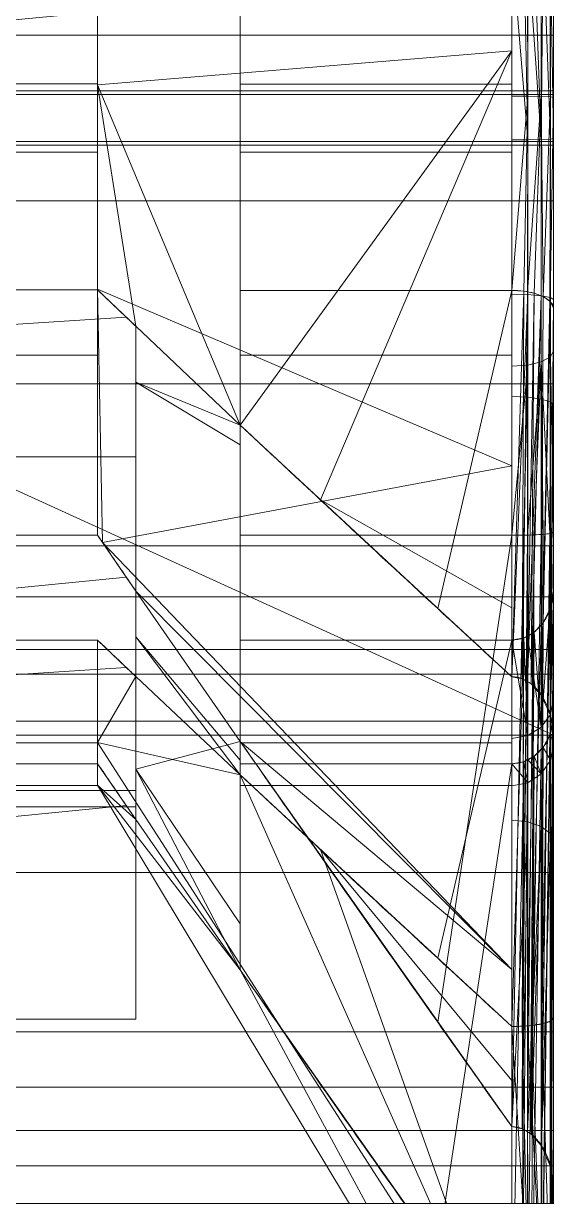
# Model space of a CAD drawing. Header units: millimetres. Extents: x -7.6 to 23.6, y 0 to 40.
# Drawn here: x 22.281 to 23.55, y 29.418 to 32.226 of the extents above; entities that cross this region are included whole.
import ezdxf

# ---------------------------------------------------------------- set-up
doc = ezdxf.new("R2010")
doc.units = ezdxf.units.MM
doc.layers.add('1', color=7, linetype='CONTINUOUS', true_color=0xffffff)

msp = doc.modelspace()

# ---------------------------------------------------------------- linework, layer by layer
at = {"layer": '1', "color": 18, "linetype": 'CONTINUOUS', "lineweight": 13}
for p, q in [((20.451, 32.0652, 8.2997), (23.55, 32.0652, 8.2997)), ((20.451, 32.0561, 7.2997), (23.55, 32.0561, 7.2997)), ((23.55, 32.0652, 8.2997), (23.55, 32.0561, 7.2997)), ((20.451, 31.9439, -5.0997), (23.55, 31.9439, -5.0997)), ((23.55, 31.9348, -6.0997), (23.55, 31.9439, -5.0997)), ((20.451, 31.9348, -6.0997), (23.55, 31.9348, -6.0997)), ((20.451, 30.8534, 7.193), (23.55, 30.8534, 7.193)), ((23.55, 30.8534, 7.193), (23.55, 30.6684, 8.1758)), ((20.451, 30.7276, -4.968), (23.55, 30.7276, -4.968)), ((23.55, 30.7276, -4.968), (23.55, 30.5224, -5.9468)), ((20.451, 30.6684, 8.1758), (23.55, 30.6684, 8.1758)), ((20.451, 30.5224, -5.9468), (23.55, 30.5224, -5.9468)), ((20.451, 29.6793, 6.8493), (23.55, 29.6793, 6.8493)), ((23.55, 29.305, 7.7766), (23.55, 29.6793, 6.8493)), ((20.451, 29.5756, -4.6063), (23.55, 29.5756, -4.6063)), ((23.55, 29.1846, -5.5267), (23.55, 29.5756, -4.6063))]:
    msp.add_line(p, q, dxfattribs=at)
at = {"layer": '1', "color": 7, "linetype": 'CONTINUOUS', "lineweight": 13}
for p, q in [((22.4586, 31.5887, 2.6462), (17.35, 31.5887, 2.6462)), ((22.8, 31.2647, 3.1397), (22.8, 31.5873, 2.6459)), ((22.8, 31.5873, 2.6459), (23.45, 31.5873, 2.6459)), ((23.45, 30.6622, 4.0619), (23.45, 31.5873, 2.6459)), ((23.55, 31.5442, 2.5291), (23.55, 30.5157, 4.1032)), ((22.55, 31.5014, 2.7797), (22.55, 31.1892, 3.2576)), ((22.55, 31.1892, 3.2576), (17.35, 31.1892, 3.2576)), ((22.55, 31.1892, 3.2576), (22.55, 30.3509, 2.71)), ((23.55, 29.4343, -1.054), (23.55, 31.0085, -0.0256)), ((22.4586, 31.0011, -0.1499), (17.35, 31.0011, -0.1499)), ((22.8, 31.0011, -0.1499), (22.8, 30.5072, -0.4725)), ((22.8, 31.0011, -0.1499), (23.45, 31.0011, -0.1499)), ((23.45, 31.0011, -0.1499), (23.45, 29.5851, -1.075)), ((22.55, 30.3897, -0.5493), (22.55, 30.8676, -0.2371)), ((23.55, 29.846, 3.6657), (23.55, 30.8744, 2.0915)), ((22.4586, 30.7501, 2.0989), (17.35, 30.7501, 2.0989)), ((22.8, 30.7501, 2.0989), (22.8, 30.4275, 2.5928)), ((22.8, 30.7501, 2.0989), (23.45, 30.7501, 2.0989)), ((23.45, 30.7501, 2.0989), (23.45, 29.825, 3.5149)), ((22.55, 30.3509, 2.71), (22.55, 30.6629, 2.2324)), ((23.55, 30.5709, 0.6442), (23.55, 28.9968, -0.3843)), ((22.4586, 30.4541, 0.6873), (17.35, 30.4541, 0.6873)), ((22.8, 29.9603, 0.3647), (22.8, 30.4541, 0.6873)), ((22.8, 30.4541, 0.6873), (23.45, 30.4541, 0.6873)), ((23.45, 29.0381, -0.2378), (23.45, 30.4541, 0.6873)), ((22.55, 30.3897, -0.5493), (17.35, 30.3897, -0.5493)), ((22.55, 29.8428, 0.2879), (22.55, 30.3897, -0.5493)), ((22.55, 30.3509, 2.71), (17.35, 30.3509, 2.71)), ((22.55, 30.3207, 0.6001), (22.55, 29.8428, 0.2879)), ((22.55, 29.8428, 0.2879), (17.35, 29.8428, 0.2879))]:
    msp.add_line(p, q, dxfattribs=at)
at = {"layer": '1', "color": 7, "linetype": 'CONTINUOUS', "lineweight": 13, "extrusion": (1, 0, 0)}
msp.add_circle((32, 1.1, 23.55), 4, dxfattribs=at)
at = {"layer": '1', "color": 18, "linetype": 'CONTINUOUS', "lineweight": 13, "extrusion": (-1, 0, 0)}
msp.add_circle((-32, 1.1, -23.55), 4, dxfattribs=at)
at = {"layer": '1', "color": 7, "linetype": 'CONTINUOUS', "lineweight": 13, "extrusion": (-1, 0, 0)}
for centre, radius, start, end in [((-32, 1.1, -23.55), 3.35, 63.7, 139.9847), ((-32, 1.1, -23.45), 3.25, 65.6923, 137.9925), ((-32, 1.1, -23.55), 3.35, 243.7, 319.9847), ((-32, 1.1, -23.45), 3.25, 245.6923, 317.9925), ((-32, 1.1, -22.4586), 1.6, 75.1028, 128.6324), ((-32, 1.1, -22.8), 1.6, 75.0523, 128.6324), ((-32, 1.1, -23.45), 1.6, 75.0523, 128.6324), ((-32, 1.1, -22.4586), 1.6, 255.0523, 308.6324), ((-32, 1.1, -22.8), 1.6, 255.0523, 308.6324), ((-32, 1.1, -23.45), 1.6, 255.0523, 308.6324), ((-32, 1.1, -22.4586), 1.6, 345.0523, 38.6324), ((-32, 1.1, -22.8), 1.6, 345.0523, 38.6324), ((-32, 1.1, -23.45), 1.6, 345.0523, 38.6324), ((-32, 1.1, -23.55), 3.35, 333.7, 49.9847), ((-32, 1.1, -23.45), 3.25, 335.6923, 47.9925)]:
    msp.add_arc(centre, radius, start, end, dxfattribs=at)
at = {"layer": '1', "color": 18, "linetype": 'CONTINUOUS', "lineweight": 13, "extrusion": (1, 0, 0)}
for start, end in [(78.15762, 89.48119), (258.15762, 269.48119), (100.65762, 111.98119)]:
    msp.add_arc((32, 1.1, 23.55), 7.2, start, end, dxfattribs=at)
at = {"layer": '1', "color": 18, "linetype": 'CONTINUOUS', "lineweight": 13, "extrusion": (-1, 0, 0)}
for start, end in [(259.34238, 270.51881), (79.34238, 90.51881), (281.84238, 293.01881), (56.84238, 68.01881)]:
    msp.add_arc((-32, 1.1, -23.55), 6.2, start, end, dxfattribs=at)
at = {"layer": '1', "color": 7, "linetype": 'CONTINUOUS', "lineweight": 13, "extrusion": (1, 0, 0)}
for centre, radius, start, end in [((32, 1.1, 23.55), 1.5, 48.6236, 107.6916), ((32, 1.1, 23.55), 1.5, 228.6236, 287.6916), ((32, 1.1, 22.55), 1.7521, 106.5313, 139.7382), ((32, 1.1, 22.8), 2.1682, 109.825, 136.4903), ((32, 1.1, 22.55), 1.7521, 196.577, 229.7382), ((32, 1.1, 23.55), 1.5, 138.6236, 197.6916), ((32, 1.1, 22.8), 2.1682, 199.825, 226.4903)]:
    msp.add_arc(centre, radius, start, end, dxfattribs=at)
at = {"layer": '1', "color": 7, "linetype": 'CONTINUOUS', "lineweight": 13, "extrusion": (-1.3747e-12, -0.837169, -0.546944)}
msp.add_open_spline([(22.55, 31.5014, 2.7797), (22.5424, 31.5087, 2.7687), (22.5348, 31.5159, 2.7576), (22.5043, 31.5449, 2.7131), (22.4814, 31.5668, 2.6797), (22.4586, 31.5887, 2.6462)], degree=3, knots=[0, 0, 0, 0, 0.248537, 0.248537, 1, 1, 1, 1], dxfattribs=at)
at = {"layer": '1', "color": 7, "linetype": 'CONTINUOUS', "lineweight": 13}
for points, knots in [([(23.45, 31.5873, 2.6459), (23.4596, 31.5873, 2.6459), (23.4694, 31.5867, 2.6442), (23.4875, 31.5843, 2.638), (23.4961, 31.5826, 2.6334), (23.5117, 31.5782, 2.6219), (23.5188, 31.5755, 2.6148), (23.5318, 31.5691, 2.5977), (23.5374, 31.5653, 2.5874), (23.5463, 31.5566, 2.5638), (23.5491, 31.5517, 2.5501), (23.5499, 31.5461, 2.5346), (23.55, 31.5455, 2.5328), (23.55, 31.5446, 2.5303), (23.55, 31.5444, 2.5297), (23.55, 31.5442, 2.5291)], [0, 0, 0, 0, 0.164385, 0.164385, 0.327947, 0.327947, 0.502378, 0.502378, 0.708555, 0.708555, 0.955777, 0.955777, 0.988424, 0.988424, 1, 1, 1, 1]), ([(23.55, 31.0085, -0.0256), (23.55, 31.0084, -0.0263), (23.55, 31.0084, -0.0269), (23.55, 31.0082, -0.0295), (23.5499, 31.0081, -0.0315), (23.5491, 31.0069, -0.0479), (23.5463, 31.006, -0.0624), (23.5374, 31.0044, -0.0874), (23.5318, 31.0038, -0.0985), (23.5188, 31.0028, -0.1166), (23.5117, 31.0024, -0.1243), (23.4961, 31.0017, -0.1366), (23.4875, 31.0015, -0.1415), (23.4694, 31.0012, -0.1481), (23.4596, 31.0011, -0.1499), (23.45, 31.0011, -0.1499)], [0, 0, 0, 0, 0.011576, 0.011576, 0.044223, 0.044223, 0.291445, 0.291445, 0.497622, 0.497622, 0.672053, 0.672053, 0.835615, 0.835615, 1, 1, 1, 1]), ([(23.55, 30.8744, 2.0915), (23.55, 30.8737, 2.0916), (23.55, 30.8731, 2.0916), (23.55, 30.8705, 2.0918), (23.5499, 30.8685, 2.0919), (23.5491, 30.8521, 2.0931), (23.5463, 30.8376, 2.094), (23.5374, 30.8126, 2.0956), (23.5318, 30.8015, 2.0962), (23.5188, 30.7834, 2.0972), (23.5117, 30.7757, 2.0976), (23.4961, 30.7634, 2.0983), (23.4875, 30.7585, 2.0985), (23.4694, 30.7519, 2.0988), (23.4596, 30.7501, 2.0989), (23.45, 30.7501, 2.0989)], [0, 0, 0, 0, 0.011576, 0.011576, 0.044223, 0.044223, 0.291445, 0.291445, 0.497622, 0.497622, 0.672053, 0.672053, 0.835615, 0.835615, 1, 1, 1, 1]), ([(23.55, 30.5157, 4.1032), (23.55, 30.5164, 4.1031), (23.55, 30.517, 4.1029), (23.5498, 30.5346, 4.0981), (23.5477, 30.5516, 4.0934), (23.5387, 30.5855, 4.0839), (23.5316, 30.6027, 4.079), (23.5148, 30.628, 4.0718), (23.5065, 30.6375, 4.069), (23.4902, 30.6502, 4.0654), (23.4828, 30.6545, 4.0641), (23.4671, 30.6605, 4.0624), (23.4585, 30.6622, 4.0619), (23.45, 30.6622, 4.0619)], [0, 0, 0, 0, 0.010072, 0.010072, 0.274132, 0.274132, 0.556832, 0.556832, 0.746009, 0.746009, 0.872338, 0.872338, 1, 1, 1, 1]), ([(23.45, 30.4541, 0.6873), (23.4596, 30.4541, 0.6873), (23.4694, 30.4558, 0.6867), (23.4875, 30.462, 0.6843), (23.4961, 30.4666, 0.6826), (23.5117, 30.4781, 0.6782), (23.5188, 30.4852, 0.6755), (23.5318, 30.5023, 0.6691), (23.5374, 30.5126, 0.6653), (23.5463, 30.5362, 0.6566), (23.5491, 30.5499, 0.6517), (23.5499, 30.5654, 0.6461), (23.55, 30.5672, 0.6455), (23.55, 30.5697, 0.6446), (23.55, 30.5703, 0.6444), (23.55, 30.5709, 0.6442)], [0, 0, 0, 0, 0.164385, 0.164385, 0.327947, 0.327947, 0.502378, 0.502378, 0.708555, 0.708555, 0.955777, 0.955777, 0.988424, 0.988424, 1, 1, 1, 1]), ([(23.55, 29.846, 3.6657), (23.55, 29.8459, 3.665), (23.55, 29.8458, 3.6644), (23.5498, 29.8431, 3.6463), (23.5477, 29.8406, 3.6288), (23.5387, 29.8357, 3.594), (23.5316, 29.8332, 3.5763), (23.5148, 29.8297, 3.5502), (23.5065, 29.8284, 3.5404), (23.4902, 29.8266, 3.5273), (23.4828, 29.826, 3.5228), (23.4671, 29.8252, 3.5167), (23.4585, 29.825, 3.5149), (23.45, 29.825, 3.5149)], [0, 0, 0, 0, 0.010072, 0.010072, 0.274132, 0.274132, 0.556832, 0.556832, 0.746009, 0.746009, 0.872338, 0.872338, 1, 1, 1, 1]), ([(23.45, 29.5851, -1.075), (23.4585, 29.5851, -1.075), (23.4671, 29.5833, -1.0748), (23.4828, 29.5772, -1.074), (23.4902, 29.5727, -1.0734), (23.5065, 29.5596, -1.0716), (23.5148, 29.5498, -1.0703), (23.5316, 29.5237, -1.0668), (23.5387, 29.506, -1.0643), (23.5477, 29.4712, -1.0594), (23.5498, 29.4537, -1.0569), (23.55, 29.4356, -1.0542), (23.55, 29.435, -1.0541), (23.55, 29.4343, -1.054)], [0, 0, 0, 0, 0.127662, 0.127662, 0.253991, 0.253991, 0.443168, 0.443168, 0.725868, 0.725868, 0.989928, 0.989928, 1, 1, 1, 1])]:
    msp.add_open_spline(points, degree=3, knots=knots, dxfattribs=at)
at = {"layer": '1', "color": 7, "linetype": 'CONTINUOUS', "lineweight": 13, "extrusion": (-5.37386e-13, -0.837169, -0.546944)}
msp.add_open_spline([(22.8, 31.2647, 3.1397), (22.9567, 31.1181, 3.3641), (23.1145, 30.9718, 3.5879), (23.3317, 30.7712, 3.895), (23.3909, 30.7167, 3.9785), (23.45, 30.6622, 4.0619)], degree=3, knots=[0, 0, 0, 0, 0.728238, 0.728238, 1, 1, 1, 1], dxfattribs=at)
at = {"layer": '1', "color": 7, "linetype": 'CONTINUOUS', "lineweight": 13, "extrusion": (1.56039e-11, -0.546944, 0.837169)}
msp.add_open_spline([(22.4586, 31.0011, -0.1499), (22.4814, 30.9676, -0.1717), (22.5043, 30.9342, -0.1936), (22.5348, 30.8897, -0.2226), (22.5424, 30.8787, -0.2298), (22.55, 30.8676, -0.2371)], degree=3, knots=[0, 0, 0, 0, 0.751456, 0.751456, 1, 1, 1, 1], dxfattribs=at)
at = {"layer": '1', "color": 7, "linetype": 'CONTINUOUS', "lineweight": 13, "extrusion": (-6.48478e-13, -0.837169, -0.546944)}
msp.add_open_spline([(22.4586, 30.7501, 2.0989), (22.4814, 30.7283, 2.1324), (22.5043, 30.7064, 2.1658), (22.5348, 30.6774, 2.2102), (22.5424, 30.6702, 2.2213), (22.55, 30.6629, 2.2324)], degree=3, knots=[0, 0, 0, 0, 0.751024, 0.751024, 1, 1, 1, 1], dxfattribs=at)
at = {"layer": '1', "color": 7, "linetype": 'CONTINUOUS', "lineweight": 13, "extrusion": (-1.7335e-13, -0.546944, 0.837169)}
msp.add_open_spline([(23.45, 29.5851, -1.075), (23.3909, 29.6685, -1.0205), (23.3317, 29.7519, -0.966), (23.1145, 30.059, -0.7654), (22.9567, 30.2828, -0.6191), (22.8, 30.5072, -0.4725)], degree=3, knots=[0, 0, 0, 0, 0.271762, 0.271762, 1, 1, 1, 1], dxfattribs=at)
at = {"layer": '1', "color": 7, "linetype": 'CONTINUOUS', "lineweight": 13, "extrusion": (-3.24181e-12, -0.546944, 0.837169)}
msp.add_open_spline([(22.55, 30.3207, 0.6001), (22.5424, 30.3317, 0.6073), (22.5348, 30.3428, 0.6145), (22.5043, 30.3872, 0.6436), (22.4814, 30.4207, 0.6654), (22.4586, 30.4541, 0.6873)], degree=3, knots=[0, 0, 0, 0, 0.248544, 0.248544, 1, 1, 1, 1], dxfattribs=at)
at = {"layer": '1', "color": 7, "linetype": 'CONTINUOUS', "lineweight": 13, "extrusion": (-5.20051e-13, -0.837169, -0.546944)}
msp.add_open_spline([(23.45, 29.825, 3.5149), (23.3909, 29.8795, 3.4315), (23.3317, 29.934, 3.3481), (23.1145, 30.1346, 3.041), (22.9567, 30.2809, 2.8172), (22.8, 30.4275, 2.5928)], degree=3, knots=[0, 0, 0, 0, 0.271762, 0.271762, 1, 1, 1, 1], dxfattribs=at)
at = {"layer": '1', "color": 7, "linetype": 'CONTINUOUS', "lineweight": 13, "extrusion": (-1.3868e-13, -0.546944, 0.837169)}
msp.add_open_spline([(22.8, 29.9603, 0.3647), (22.9567, 29.7359, 0.2181), (23.1145, 29.5121, 0.0718), (23.3317, 29.205, -0.1288), (23.3909, 29.1215, -0.1833), (23.45, 29.0381, -0.2378)], degree=3, knots=[0, 0, 0, 0, 0.728238, 0.728238, 1, 1, 1, 1], dxfattribs=at)
at = {"layer": '1', "color": 18, "linetype": 'CONTINUOUS', "lineweight": 13}
for points in [[(23.55, 35.4977, 6.2192), (23.55, 31.3634, 5.049), (23.55, 33.0246, 4.9665)], [(23.55, 31.3634, 5.049), (23.55, 35.4977, 6.2192), (23.55, 34.4244, 6.8063), (23.55, 33.2724, 7.168)], [(23.55, 33.2724, 7.168), (23.55, 33.4776, 8.1468), (23.55, 32.0652, 8.2997), (23.55, 32.0561, 7.2997)], [(22.05, 31.8016, -2.8951), (23.55, 31.8016, -2.8951), (23.55, 33.4437, -2.6304), (22.05, 33.4437, -2.6304)], [(23.55, 33.4437, -2.6304), (23.55, 31.8016, -2.8951), (23.55, 31.9439, -5.0997), (23.55, 33.1466, -4.993)], [(23.55, 33.2724, 7.168), (23.55, 29.8122, 4.4487), (23.55, 31.3634, 5.049)], [(23.55, 29.8122, 4.4487), (23.55, 33.2724, 7.168), (23.55, 32.0561, 7.2997), (23.55, 30.8534, 7.193)], [(20.451, 33.1466, -4.993), (23.55, 33.1466, -4.993), (23.55, 31.9439, -5.0997), (20.451, 31.9439, -5.0997)], [(22.05, 33.0246, 4.9665), (23.55, 33.0246, 4.9665), (23.55, 31.3634, 5.049), (22.05, 31.3634, 5.049)], [(23.55, 32.357, 8.2911), (20.45, 32.357, 8.2911), (20.45, 32.0652, 8.2997), (20.451, 32.0652, 8.2997)], [(20.451, 32.0652, 8.2997), (23.55, 32.0652, 8.2997), (23.55, 32.357, 8.2911)], [(20.451, 32.0561, 7.2997), (23.55, 32.0561, 7.2997), (23.55, 32.0652, 8.2997), (20.451, 32.0652, 8.2997)], [(20.451, 30.8534, 7.193), (23.55, 30.8534, 7.193), (23.55, 32.0561, 7.2997), (20.451, 32.0561, 7.2997)], [(20.451, 31.9439, -5.0997), (23.55, 31.9439, -5.0997), (23.55, 31.9348, -6.0997), (20.451, 31.9348, -6.0997)], [(23.55, 31.8016, -2.8951), (23.55, 31.9348, -6.0997), (23.55, 31.9439, -5.0997)], [(23.55, 30.5224, -5.9468), (20.451, 30.5224, -5.9468), (20.45, 31.9348, -6.0997), (20.451, 31.9348, -6.0997)], [(20.451, 31.9348, -6.0997), (23.55, 31.9348, -6.0997), (23.55, 30.5224, -5.9468)], [(23.55, 30.7276, -4.968), (23.55, 30.5224, -5.9468), (23.55, 31.9348, -6.0997), (23.55, 31.8016, -2.8951)], [(22.05, 30.1938, -2.469), (23.55, 30.1938, -2.469), (23.55, 31.8016, -2.8951), (22.05, 31.8016, -2.8951)], [(23.55, 28.5024, -4.0192), (23.55, 31.8016, -2.8951), (23.55, 30.1938, -2.469)], [(23.55, 29.5756, -4.6063), (23.55, 30.7276, -4.968), (23.55, 31.8016, -2.8951), (23.55, 28.5024, -4.0192)], [(22.05, 31.3634, 5.049), (23.55, 31.3634, 5.049), (23.55, 29.8122, 4.4487), (22.05, 29.8122, 4.4487)], [(20.451, 30.6684, 8.1758), (23.55, 30.6684, 8.1758), (23.55, 30.8534, 7.193), (20.451, 30.8534, 7.193)], [(23.55, 30.8534, 7.193), (23.55, 28.6393, 3.2693), (23.55, 29.8122, 4.4487)], [(23.55, 30.8534, 7.193), (23.55, 30.6684, 8.1758), (23.55, 29.305, 7.7766), (23.55, 29.6793, 6.8493)], [(23.55, 28.6393, 3.2693), (23.55, 30.8534, 7.193), (23.55, 29.6793, 6.8493), (23.55, 28.6089, 6.2904)], [(20.451, 30.5224, -5.9468), (23.55, 30.5224, -5.9468), (23.55, 30.7276, -4.968), (20.451, 30.7276, -4.968)], [(20.451, 30.7276, -4.968), (23.55, 30.7276, -4.968), (23.55, 29.5756, -4.6063), (20.451, 29.5756, -4.6063)], [(20.45, 29.4013, 7.8147), (23.55, 29.4013, 7.8147), (23.55, 30.6684, 8.1758), (20.451, 30.6684, 8.1758)], [(22.05, 28.8984, -1.4258), (23.55, 28.8984, -1.4258), (23.55, 30.1938, -2.469), (22.05, 30.1938, -2.469)], [(23.55, 27.5764, -3.2442), (23.55, 28.5024, -4.0192), (23.55, 30.1938, -2.469), (23.55, 28.8984, -1.4258)], [(22.05, 29.8122, 4.4487), (23.55, 29.8122, 4.4487), (23.55, 28.6393, 3.2693), (22.05, 28.6393, 3.2693)], [(20.451, 29.6793, 6.8493), (23.55, 29.6793, 6.8493), (23.55, 29.305, 7.7766), (20.451, 29.305, 7.7766)], [(20.451, 28.6089, 6.2904), (23.55, 28.6089, 6.2904), (23.55, 29.6793, 6.8493), (20.451, 29.6793, 6.8493)], [(20.451, 29.5756, -4.6063), (23.55, 29.5756, -4.6063), (23.55, 29.1846, -5.5267), (20.451, 29.1846, -5.5267)], [(23.55, 28.5024, -4.0192), (23.55, 27.9382, -4.8449), (23.55, 29.1846, -5.5267), (23.55, 29.5756, -4.6063)]]:
    msp.add_3dface(points, dxfattribs=at)
at = {"layer": '1', "color": 7, "linetype": 'CONTINUOUS', "lineweight": 13}
for points in [[(23.55, 33.8061, 4.669), (22.05, 33.8061, 4.669), (22.05, 32.1984, 5.0951), (23.55, 32.1984, 5.0951)], [(23.55, 33.8061, 4.669), (23.55, 32.1984, 5.0951), (23.55, 32.6875, 4.3787), (23.55, 33.721, 3.9741)], [(22.8, 33.5459, 1.5127), (22.8, 31.5873, 2.6459), (22.8, 32.0813, 2.6979), (22.8, 32.5674, 2.596)], [(22.8, 33.5459, 1.5127), (22.8, 32.4127, -0.4459), (22.8, 31.9187, -0.4979), (22.8, 31.4325, -0.396)], [(22.8, 33.5459, 1.5127), (22.8, 30.8141, 2.9152), (22.8, 31.5873, 2.6459)], [(22.8, 31.4325, -0.396), (22.8, 31.0011, -0.1499), (22.8, 30.8141, 2.9152), (22.8, 33.5459, 1.5127)], [(22.4586, 32.0793, 2.698), (22.4586, 32.7225, 2.5276), (23.45, 33.4675, 3.9998), (23.45, 32.1612, 4.346)], [(23.55, 33.1256, 0.1085), (23.55, 32.9915, 2.2256), (23.55, 30.8744, 2.0915), (23.55, 30.6062, 1.6543)], [(23.55, 30.6062, 1.6543), (23.55, 30.5009, 1.1523), (23.55, 33.1256, 0.1085)], [(23.55, 30.5009, 1.1523), (23.55, 30.5709, 0.6442), (23.55, 32.4558, -0.3291), (23.55, 33.1256, 0.1085)], [(23.55, 30.8744, 2.0915), (23.55, 32.9915, 2.2256), (23.55, 32.5543, 2.4938), (23.55, 32.0523, 2.5991)], [(23.45, 31.5782, 4.3225), (23.45, 32.667, 4.2808), (23.4883, 32.6685, 4.2883), (23.4883, 31.5772, 4.3301)], [(23.4883, 31.5772, 4.3301), (23.4883, 32.6685, 4.2883), (23.5207, 32.673, 4.3095), (23.5207, 31.5744, 4.3515)], [(23.5207, 31.5744, 4.3515), (23.5207, 32.673, 4.3095), (23.5424, 32.6796, 4.3412), (23.5424, 31.5702, 4.3837)], [(23.5424, 31.5702, 4.3837), (23.5424, 32.6796, 4.3412), (23.55, 32.6875, 4.3787), (23.55, 31.5652, 4.4217)], [(23.55, 31.5785, 4.4234), (23.55, 32.6875, 4.3787), (23.55, 32.1984, 5.0951)], [(23.55, 30.9754, -2.7665), (22.05, 30.9754, -2.7665), (22.05, 32.6366, -2.849), (23.55, 32.6366, -2.849)], [(23.55, 30.9754, -2.7665), (23.55, 32.6366, -2.849), (23.55, 32.4215, -2.2234), (23.55, 31.3125, -2.1787)], [(23.4883, 32.0522, 2.6915), (23.4883, 32.5915, 2.5785), (23.45, 32.5943, 2.5855), (23.45, 32.0525, 2.6991)], [(23.5207, 32.0515, 2.6699), (23.5207, 32.5834, 2.5583), (23.4883, 32.5915, 2.5785), (23.4883, 32.0522, 2.6915)], [(23.5424, 32.0505, 2.6374), (23.5424, 32.5714, 2.5282), (23.5207, 32.5834, 2.5583), (23.5207, 32.0515, 2.6699)], [(17.35, 32.5679, 2.5958), (22.4586, 32.5679, 2.5958), (22.4586, 32.0822, 2.6979), (17.35, 32.0822, 2.6979)], [(23.45, 32.5674, 2.596), (22.8, 32.5674, 2.596), (22.8, 32.0813, 2.6979), (23.45, 32.0813, 2.6979)], [(23.55, 32.0492, 2.5992), (23.55, 32.5572, 2.4927), (23.5424, 32.5714, 2.5282), (23.5424, 32.0505, 2.6374)], [(22.4586, 32.2546, -0.4796), (22.4586, 31.5901, -0.4466), (23.45, 31.1675, -2.0416), (23.45, 32.5172, -2.1086)], [(23.542, 32.4396, -0.374), (23.55, 32.4552, -0.331), (23.55, 31.9508, -0.3992)], [(23.55, 31.4457, -0.2938), (23.55, 31.9477, -0.3991), (23.55, 32.4558, -0.3291), (23.55, 30.5709, 0.6442)], [(23.55, 32.4552, -0.331), (23.55, 32.4558, -0.3291), (23.55, 31.9508, -0.3992)], [(17.35, 31.9187, -0.4979), (22.4586, 31.9187, -0.4979), (22.4586, 32.4127, -0.4459), (17.35, 32.4127, -0.4459)], [(23.45, 31.9187, -0.4979), (22.8, 31.9187, -0.4979), (22.8, 32.4127, -0.4459), (23.45, 32.4127, -0.4459)], [(23.45, 32.4218, -2.1225), (23.45, 31.333, -2.0808), (23.4883, 31.3315, -2.0883), (23.4883, 32.4228, -2.1301)], [(23.45, 32.4127, -0.4459), (23.4785, 32.4145, -0.4411), (23.4883, 31.9478, -0.4915)], [(23.4883, 31.9478, -0.4915), (23.45, 31.9475, -0.4991), (23.45, 32.4127, -0.4459)], [(23.4785, 32.4145, -0.4411), (23.4879, 32.4164, -0.4361), (23.4883, 31.9478, -0.4915)], [(23.4879, 32.4164, -0.4361), (23.5036, 32.4196, -0.4279), (23.5207, 31.9485, -0.4699)], [(23.5207, 31.9485, -0.4699), (23.4883, 31.9478, -0.4915), (23.4879, 32.4164, -0.4361)], [(23.4883, 32.4228, -2.1301), (23.4883, 31.3315, -2.0883), (23.5207, 31.327, -2.1095), (23.5207, 32.4256, -2.1515)], [(23.5036, 32.4196, -0.4279), (23.5248, 32.4274, -0.4069), (23.5207, 31.9485, -0.4699)], [(23.5207, 32.4256, -2.1515), (23.5207, 31.327, -2.1095), (23.5424, 31.3204, -2.1412), (23.5424, 32.4298, -2.1837)], [(23.5424, 31.9495, -0.4374), (23.5207, 31.9485, -0.4699), (23.5248, 32.4274, -0.4069)], [(23.5248, 32.4274, -0.4069), (23.5415, 32.4387, -0.3766), (23.5424, 31.9495, -0.4374)], [(23.5415, 32.4387, -0.3766), (23.542, 32.4396, -0.374), (23.5424, 31.9495, -0.4374)], [(23.55, 31.9508, -0.3992), (23.5424, 31.9495, -0.4374), (23.542, 32.4396, -0.374)], [(23.5424, 32.4298, -2.1837), (23.5424, 31.3204, -2.1412), (23.55, 31.3125, -2.1787), (23.55, 32.4348, -2.2217)], [(23.55, 32.1984, 5.0951), (22.05, 32.1984, 5.0951), (22.05, 30.5563, 4.8304), (23.55, 30.5563, 4.8304)], [(23.55, 30.5157, 4.1032), (23.55, 31.5785, 4.4234), (23.55, 32.1984, 5.0951), (23.55, 30.5563, 4.8304)], [(22.8, 31.2647, 3.1397), (22.4586, 32.0793, 2.698), (23.45, 32.1612, 4.346)], [(23.45, 32.1612, 4.346), (22.9924, 31.0863, 3.4127), (22.8, 31.2647, 3.1397)], [(23.45, 32.1612, 4.346), (23.45, 30.827, 4.1309), (22.9924, 31.0863, 3.4127)], [(17.35, 32.0822, 2.6979), (22.4586, 32.0822, 2.6979), (22.4586, 31.5887, 2.6462), (17.35, 31.5887, 2.6462)], [(22.4586, 32.0793, 2.698), (22.8, 31.2647, 3.1397), (22.55, 31.5014, 2.7797)], [(22.55, 31.5014, 2.7797), (22.4586, 31.5887, 2.6462), (22.4586, 32.0793, 2.698)], [(23.45, 32.0813, 2.6979), (22.8, 32.0813, 2.6979), (22.8, 31.5873, 2.6459), (23.45, 31.5873, 2.6459)], [(23.4883, 32.0522, 2.6915), (23.45, 32.0525, 2.6991), (23.45, 31.5873, 2.6459)], [(23.45, 31.5873, 2.6459), (23.4785, 31.5855, 2.6411), (23.4883, 32.0522, 2.6915)], [(23.4785, 31.5855, 2.6411), (23.4879, 31.5836, 2.6361), (23.4883, 32.0522, 2.6915)], [(23.5207, 32.0515, 2.6699), (23.4883, 32.0522, 2.6915), (23.4879, 31.5836, 2.6361)], [(23.4879, 31.5836, 2.6361), (23.5036, 31.5804, 2.6279), (23.5207, 32.0515, 2.6699)], [(23.5036, 31.5804, 2.6279), (23.5248, 31.5726, 2.6069), (23.5207, 32.0515, 2.6699)], [(23.5424, 32.0505, 2.6374), (23.5207, 32.0515, 2.6699), (23.5248, 31.5726, 2.6069)], [(23.5248, 31.5726, 2.6069), (23.5415, 31.5613, 2.5766), (23.5424, 32.0505, 2.6374)], [(23.5415, 31.5613, 2.5766), (23.542, 31.5604, 2.574), (23.5424, 32.0505, 2.6374)], [(23.55, 32.0492, 2.5992), (23.5424, 32.0505, 2.6374), (23.542, 31.5604, 2.574)], [(23.542, 31.5604, 2.574), (23.55, 31.5448, 2.531), (23.55, 32.0492, 2.5992)], [(23.55, 32.0523, 2.5991), (23.55, 31.5442, 2.5291), (23.55, 30.8744, 2.0915)], [(23.55, 31.5448, 2.531), (23.55, 31.5442, 2.5291), (23.55, 32.0492, 2.5992)], [(23.4883, 31.9478, -0.4915), (23.4883, 31.4085, -0.3785), (23.45, 31.4057, -0.3855), (23.45, 31.9475, -0.4991)], [(23.5207, 31.9485, -0.4699), (23.5207, 31.4166, -0.3583), (23.4883, 31.4085, -0.3785), (23.4883, 31.9478, -0.4915)], [(23.5424, 31.9495, -0.4374), (23.5424, 31.4286, -0.3282), (23.5207, 31.4166, -0.3583), (23.5207, 31.9485, -0.4699)], [(23.55, 31.9508, -0.3992), (23.55, 31.4428, -0.2927), (23.5424, 31.4286, -0.3282), (23.5424, 31.9495, -0.4374)], [(17.35, 31.4325, -0.396), (22.4586, 31.4325, -0.396), (22.4586, 31.9187, -0.4979), (17.35, 31.9187, -0.4979)], [(23.45, 31.4325, -0.396), (22.8, 31.4325, -0.396), (22.8, 31.9187, -0.4979), (23.45, 31.9187, -0.4979)], [(17.35, 31.1892, 3.2576), (17.35, 31.5887, 2.6462), (22.4586, 31.5887, 2.6462), (22.5272, 31.5231, 2.7466)], [(23.45, 31.1675, -2.0416), (22.4586, 31.5901, -0.4466), (22.4703, 30.9839, -0.1611)], [(22.4586, 31.5901, -0.4466), (22.4586, 31.0011, -0.1499), (22.4703, 30.9839, -0.1611)], [(22.8, 30.8141, 2.9152), (22.8, 31.2647, 3.1397), (22.8, 31.5873, 2.6459)], [(23.45, 31.5873, 2.6459), (22.8, 31.5873, 2.6459), (22.8, 31.2647, 3.1397), (23.2727, 30.8257, 3.8116)], [(23.2727, 30.8257, 3.8116), (23.45, 30.6622, 4.0619), (23.45, 31.5873, 2.6459)], [(23.4785, 31.5855, 2.6411), (23.45, 31.5873, 2.6459), (23.45, 30.6622, 4.0619)], [(23.45, 30.6622, 4.0619), (23.475, 30.6575, 4.0632), (23.4785, 31.5855, 2.6411)], [(23.45, 30.6622, 4.0619), (23.45, 31.5782, 4.3225), (23.4883, 31.5772, 4.3301)], [(23.4883, 31.5772, 4.3301), (23.475, 30.6575, 4.0632), (23.45, 30.6622, 4.0619)], [(23.475, 30.6575, 4.0632), (23.4879, 31.5836, 2.6361), (23.4785, 31.5855, 2.6411)], [(23.475, 30.6575, 4.0632), (23.488, 30.6501, 4.0654), (23.4879, 31.5836, 2.6361)], [(23.4883, 31.5772, 4.3301), (23.488, 30.6501, 4.0654), (23.475, 30.6575, 4.0632)], [(23.5036, 31.5804, 2.6279), (23.4879, 31.5836, 2.6361), (23.488, 30.6501, 4.0654)], [(23.488, 30.6501, 4.0654), (23.4967, 30.6451, 4.0668), (23.5036, 31.5804, 2.6279)], [(23.488, 30.6501, 4.0654), (23.4883, 31.5772, 4.3301), (23.5207, 31.5744, 4.3515)], [(23.5207, 31.5744, 4.3515), (23.4967, 30.6451, 4.0668), (23.488, 30.6501, 4.0654)], [(23.4967, 30.6451, 4.0668), (23.5203, 31.5742, 2.6114), (23.5036, 31.5804, 2.6279)], [(23.5207, 31.5744, 4.3515), (23.5215, 30.6178, 4.0747), (23.4967, 30.6451, 4.0668)], [(23.4967, 30.6451, 4.0668), (23.5206, 30.6188, 4.0744), (23.5203, 31.5742, 2.6114)], [(23.5248, 31.5726, 2.6069), (23.5203, 31.5742, 2.6114), (23.5206, 30.6188, 4.0744)], [(23.5206, 30.6188, 4.0744), (23.5415, 31.5613, 2.5766), (23.5248, 31.5726, 2.6069)], [(23.5215, 30.6178, 4.0747), (23.5207, 31.5744, 4.3515), (23.5424, 31.5702, 4.3837)], [(23.5424, 31.5702, 4.3837), (23.542, 30.5712, 4.0879), (23.5215, 30.6178, 4.0747)], [(23.542, 30.5712, 4.0879), (23.5424, 31.5702, 4.3837), (23.55, 31.5652, 4.4217)], [(23.5415, 31.5613, 2.5766), (23.5206, 30.6188, 4.0744), (23.5215, 30.6178, 4.0747)], [(23.5215, 30.6178, 4.0747), (23.542, 31.5604, 2.574), (23.5415, 31.5613, 2.5766)], [(23.5215, 30.6178, 4.0747), (23.542, 30.5711, 4.0879), (23.542, 31.5604, 2.574)], [(23.55, 31.5652, 4.4217), (23.5433, 30.568, 4.0888), (23.542, 30.5712, 4.0879)], [(23.55, 31.5448, 2.531), (23.542, 31.5604, 2.574), (23.542, 30.5711, 4.0879)], [(23.55, 31.5442, 2.5291), (23.55, 31.5448, 2.531), (23.542, 30.5711, 4.0879)], [(23.542, 30.5711, 4.0879), (23.5433, 30.568, 4.0888), (23.55, 31.5442, 2.5291)], [(23.55, 30.5176, 4.1027), (23.5433, 30.568, 4.0888), (23.55, 31.5652, 4.4217)], [(23.55, 31.5442, 2.5291), (23.5433, 30.568, 4.0888), (23.55, 30.5176, 4.1027)], [(23.55, 31.5652, 4.4217), (23.55, 30.5157, 4.1032), (23.55, 30.5176, 4.1027)], [(23.55, 31.5442, 2.5291), (23.55, 30.5157, 4.1032), (23.55, 29.846, 3.6657), (23.55, 30.8744, 2.0915)], [(23.55, 30.5176, 4.1027), (23.55, 30.5157, 4.1032), (23.55, 31.5442, 2.5291)], [(22.5272, 31.5231, 2.7466), (22.55, 31.5014, 2.7797), (22.55, 31.1892, 3.2576), (17.35, 31.1892, 3.2576)], [(22.55, 31.3676, 2.734), (22.55, 31.5014, 2.7797), (22.8, 31.2647, 3.1397)], [(22.55, 31.1892, 3.2576), (22.55, 31.5014, 2.7797), (22.55, 31.0423, 2.5672)], [(17.35, 31.0011, -0.1499), (22.4586, 31.0011, -0.1499), (22.4586, 31.4325, -0.396), (17.35, 31.4325, -0.396)], [(23.45, 31.0011, -0.1499), (22.8, 31.0011, -0.1499), (22.8, 31.4325, -0.396), (23.45, 31.4325, -0.396)], [(23.55, 31.0084, -0.0276), (23.5424, 31.4286, -0.3282), (23.55, 31.4428, -0.2927)], [(23.55, 30.5709, 0.6442), (23.55, 31.0085, -0.0256), (23.55, 31.4457, -0.2938)], [(23.55, 31.4428, -0.2927), (23.55, 31.0085, -0.0256), (23.55, 31.0084, -0.0276)], [(23.4883, 31.4085, -0.3785), (23.4785, 31.0013, -0.1448), (23.45, 31.0011, -0.1499)], [(23.45, 31.0011, -0.1499), (23.45, 31.4057, -0.3855), (23.4883, 31.4085, -0.3785)], [(23.4883, 31.4085, -0.3785), (23.4879, 31.0016, -0.1395), (23.4785, 31.0013, -0.1448)], [(23.5207, 31.4166, -0.3583), (23.5036, 31.002, -0.1306), (23.4879, 31.0016, -0.1395)], [(23.4879, 31.0016, -0.1395), (23.4883, 31.4085, -0.3785), (23.5207, 31.4166, -0.3583)], [(23.5207, 31.4166, -0.3583), (23.5248, 31.0032, -0.1083), (23.5036, 31.002, -0.1306)], [(23.5415, 31.0051, -0.076), (23.5207, 31.4166, -0.3583), (23.5424, 31.4286, -0.3282)], [(23.5415, 31.0051, -0.076), (23.5248, 31.0032, -0.1083), (23.5207, 31.4166, -0.3583)], [(23.5424, 31.4286, -0.3282), (23.542, 31.0053, -0.0732), (23.5415, 31.0051, -0.076)], [(23.55, 31.0084, -0.0276), (23.542, 31.0053, -0.0732), (23.5424, 31.4286, -0.3282)], [(22.8, 31.2647, 3.1397), (22.8, 31.2174, 3.1221), (22.55, 31.3676, 2.734)], [(22.8, 30.4626, 2.6289), (22.55, 30.7576, 2.3355), (22.55, 31.3676, 2.734), (22.8, 31.2174, 3.1221)], [(23.45, 31.333, -2.0808), (23.45, 30.3192, -1.6816), (23.4883, 30.3153, -1.6881), (23.4883, 31.3315, -2.0883)], [(23.4883, 31.3315, -2.0883), (23.4883, 30.3153, -1.6881), (23.5207, 30.3041, -1.7067), (23.5207, 31.327, -2.1095)], [(23.5207, 31.327, -2.1095), (23.5207, 30.3041, -1.7067), (23.5424, 30.2873, -1.7345), (23.5424, 31.3204, -2.1412)], [(23.5424, 31.3204, -2.1412), (23.5424, 30.2873, -1.7345), (23.55, 30.2675, -1.7672), (23.55, 31.3125, -2.1787)], [(23.55, 31.3125, -2.1787), (23.55, 30.279, -1.7741), (23.55, 29.4913, -2.0155), (23.55, 30.9754, -2.7665)], [(17.35, 31.1892, 3.2576), (22.55, 31.1892, 3.2576), (22.55, 30.3509, 2.71), (17.35, 30.3509, 2.71)], [(22.55, 31.0423, 2.5672), (22.55, 30.6629, 2.2324), (22.55, 30.3509, 2.71), (22.55, 31.1892, 3.2576)], [(22.4703, 30.9839, -0.1611), (23.45, 29.9617, -1.4313), (23.45, 31.1675, -2.0416)], [(22.9924, 31.0863, 3.4127), (23.45, 30.827, 4.1309), (23.45, 30.6622, 4.0619)], [(23.55, 31.0084, -0.0276), (23.5433, 29.488, -1.0618), (23.542, 29.4912, -1.0622)], [(23.542, 29.4912, -1.0622), (23.542, 31.0053, -0.0732), (23.55, 31.0084, -0.0276)], [(23.55, 29.4363, -1.0543), (23.5433, 29.488, -1.0618), (23.55, 31.0085, -0.0256)], [(23.55, 31.0084, -0.0276), (23.55, 31.0085, -0.0256), (23.5433, 29.488, -1.0618)], [(23.55, 30.5709, 0.6442), (23.55, 28.9968, -0.3843), (23.55, 29.4343, -1.054), (23.55, 31.0085, -0.0256)], [(23.55, 31.0085, -0.0256), (23.55, 29.4343, -1.054), (23.55, 29.4363, -1.0543)], [(22.5272, 30.9008, -0.2154), (22.4586, 31.0011, -0.1499), (17.35, 31.0011, -0.1499), (17.35, 30.3897, -0.5493)], [(23.45, 29.9617, -1.4313), (22.4703, 30.9839, -0.1611), (22.55, 30.8676, -0.2371)], [(22.8, 31.0011, -0.1499), (22.8, 30.4541, 0.6873), (22.8, 30.4021, 1.1813)], [(22.8, 30.4021, 1.1813), (22.8, 30.504, 1.6675), (22.8, 30.7501, 2.0989), (22.8, 31.0011, -0.1499)], [(22.8, 31.0011, -0.1499), (22.8, 30.5072, -0.4725), (22.8, 30.1848, -0.0859)], [(22.8, 30.1848, -0.0859), (22.8, 29.9603, 0.3647), (22.8, 30.4541, 0.6873), (22.8, 31.0011, -0.1499)], [(22.8, 30.7501, 2.0989), (22.8, 30.8141, 2.9152), (22.8, 31.0011, -0.1499)], [(23.2727, 29.8354, -0.9115), (22.8, 30.5072, -0.4725), (22.8, 31.0011, -0.1499), (23.45, 31.0011, -0.1499)], [(23.45, 31.0011, -0.1499), (23.45, 29.5851, -1.075), (23.2727, 29.8354, -0.9115)], [(23.4785, 31.0013, -0.1448), (23.475, 29.5802, -1.0744), (23.45, 29.5851, -1.075)], [(23.45, 29.5851, -1.075), (23.45, 31.0011, -0.1499), (23.4785, 31.0013, -0.1448)], [(23.4879, 31.0016, -0.1395), (23.488, 29.5725, -1.0733), (23.475, 29.5802, -1.0744)], [(23.4785, 31.0013, -0.1448), (23.4879, 31.0016, -0.1395), (23.475, 29.5802, -1.0744)], [(23.488, 29.5725, -1.0733), (23.4879, 31.0016, -0.1395), (23.5036, 31.002, -0.1306)], [(23.5036, 31.002, -0.1306), (23.4967, 29.5674, -1.0727), (23.488, 29.5725, -1.0733)], [(23.5203, 31.003, -0.1131), (23.5206, 29.5404, -1.069), (23.4967, 29.5674, -1.0727)], [(23.5036, 31.002, -0.1306), (23.5203, 31.003, -0.1131), (23.4967, 29.5674, -1.0727)], [(23.5206, 29.5404, -1.069), (23.5203, 31.003, -0.1131), (23.5248, 31.0032, -0.1083)], [(23.5248, 31.0032, -0.1083), (23.5215, 29.5393, -1.0689), (23.5206, 29.5404, -1.069)], [(23.542, 31.0053, -0.0732), (23.542, 29.4912, -1.0622), (23.5215, 29.5393, -1.0689)], [(23.5415, 31.0051, -0.076), (23.542, 31.0053, -0.0732), (23.5215, 29.5393, -1.0689)], [(23.5248, 31.0032, -0.1083), (23.5415, 31.0051, -0.076), (23.5215, 29.5393, -1.0689)], [(23.55, 29.4913, -2.0155), (22.05, 29.4913, -2.0155), (22.05, 30.9754, -2.7665), (23.55, 30.9754, -2.7665)], [(17.35, 30.3897, -0.5493), (22.55, 30.3897, -0.5493), (22.55, 30.8676, -0.2371), (22.5272, 30.9008, -0.2154)], [(22.55, 30.5332, 0.1417), (22.55, 30.8676, -0.2371), (22.55, 30.3897, -0.5493), (22.55, 29.8428, 0.2879)], [(23.45, 29.9617, -1.4313), (22.55, 30.8676, -0.2371), (22.8, 30.5072, -0.4725)], [(22.8, 30.5072, -0.4725), (22.55, 30.8676, -0.2371), (22.55, 30.441, 0.3002)], [(23.55, 30.8724, 2.0916), (23.5433, 29.8382, 3.612), (23.542, 29.8378, 3.6088)], [(23.542, 29.8378, 3.6088), (23.542, 30.8268, 2.0947), (23.55, 30.8724, 2.0916)], [(23.55, 30.8724, 2.0916), (23.542, 30.8268, 2.0947), (23.5424, 30.5718, 1.6714)], [(23.55, 30.8724, 2.0916), (23.5424, 30.5718, 1.6714), (23.55, 30.6073, 1.6572)], [(23.55, 29.8457, 3.6637), (23.5433, 29.8382, 3.612), (23.55, 30.8744, 2.0915)], [(23.55, 30.8724, 2.0916), (23.55, 30.8744, 2.0915), (23.5433, 29.8382, 3.612)], [(23.55, 30.8744, 2.0915), (23.55, 29.846, 3.6657), (23.55, 29.8457, 3.6637)], [(23.55, 30.6073, 1.6572), (23.55, 30.8744, 2.0915), (23.55, 30.8724, 2.0916)], [(22.8, 30.7501, 2.0989), (22.8, 30.4275, 2.5928), (22.8, 30.8141, 2.9152)], [(23.5415, 30.824, 2.0949), (23.5207, 30.5417, 1.6834), (23.5424, 30.5718, 1.6714)], [(23.5415, 30.824, 2.0949), (23.5248, 30.7917, 2.0968), (23.5207, 30.5417, 1.6834)], [(23.542, 30.8268, 2.0947), (23.542, 29.8378, 3.6088), (23.5215, 29.8311, 3.5607)], [(23.5415, 30.824, 2.0949), (23.542, 30.8268, 2.0947), (23.5215, 29.8311, 3.5607)], [(23.5248, 30.7917, 2.0968), (23.5415, 30.824, 2.0949), (23.5215, 29.8311, 3.5607)], [(23.5424, 30.5718, 1.6714), (23.542, 30.8268, 2.0947), (23.5415, 30.824, 2.0949)], [(23.5203, 30.7869, 2.097), (23.5206, 29.831, 3.5596), (23.4967, 29.8273, 3.5326)], [(23.5036, 30.7694, 2.098), (23.5203, 30.7869, 2.097), (23.4967, 29.8273, 3.5326)], [(23.5207, 30.5417, 1.6834), (23.5248, 30.7917, 2.0968), (23.5036, 30.7694, 2.098)], [(23.5206, 29.831, 3.5596), (23.5203, 30.7869, 2.097), (23.5248, 30.7917, 2.0968)], [(23.5248, 30.7917, 2.0968), (23.5215, 29.8311, 3.5607), (23.5206, 29.831, 3.5596)], [(22.55, 30.7576, 2.3355), (22.8, 30.4626, 2.6289), (22.8, 30.4275, 2.5928)], [(22.8, 30.4275, 2.5928), (22.55, 30.6629, 2.2324), (22.55, 30.7576, 2.3355)], [(23.4879, 30.7605, 2.0984), (23.488, 29.8267, 3.5275), (23.475, 29.8256, 3.5198)], [(23.4785, 30.7552, 2.0987), (23.4879, 30.7605, 2.0984), (23.475, 29.8256, 3.5198)], [(23.4883, 30.5215, 1.6915), (23.4879, 30.7605, 2.0984), (23.4785, 30.7552, 2.0987)], [(23.488, 29.8267, 3.5275), (23.4879, 30.7605, 2.0984), (23.5036, 30.7694, 2.098)], [(23.5207, 30.5417, 1.6834), (23.5036, 30.7694, 2.098), (23.4879, 30.7605, 2.0984)], [(23.4879, 30.7605, 2.0984), (23.4883, 30.5215, 1.6915), (23.5207, 30.5417, 1.6834)], [(23.5036, 30.7694, 2.098), (23.4967, 29.8273, 3.5326), (23.488, 29.8267, 3.5275)], [(17.35, 30.7501, 2.0989), (22.4586, 30.7501, 2.0989), (22.4586, 30.504, 1.6675), (17.35, 30.504, 1.6675)], [(22.5272, 30.6846, 2.1992), (22.4586, 30.7501, 2.0989), (17.35, 30.7501, 2.0989), (17.35, 30.3509, 2.71)], [(22.4586, 30.5047, 1.6693), (22.4586, 30.7501, 2.0989), (22.55, 30.6629, 2.2324)], [(23.2727, 29.9885, 3.2646), (22.8, 30.4275, 2.5928), (22.8, 30.7501, 2.0989), (23.45, 30.7501, 2.0989)], [(23.45, 30.7501, 2.0989), (22.8, 30.7501, 2.0989), (22.8, 30.504, 1.6675), (23.45, 30.504, 1.6675)], [(23.45, 30.7501, 2.0989), (23.45, 29.825, 3.5149), (23.2727, 29.9885, 3.2646)], [(23.4785, 30.7552, 2.0987), (23.475, 29.8256, 3.5198), (23.45, 29.825, 3.5149)], [(23.45, 29.825, 3.5149), (23.45, 30.7501, 2.0989), (23.4785, 30.7552, 2.0987)], [(23.4883, 30.5215, 1.6915), (23.4785, 30.7552, 2.0987), (23.45, 30.7501, 2.0989)], [(23.45, 30.7501, 2.0989), (23.45, 30.5145, 1.6943), (23.4883, 30.5215, 1.6915)], [(17.35, 30.3509, 2.71), (22.55, 30.3509, 2.71), (22.55, 30.6629, 2.2324), (22.5272, 30.6846, 2.1992)], [(22.55, 30.6629, 2.2324), (22.8, 30.4275, 2.5928), (22.4586, 30.5047, 1.6693)], [(23.55, 30.5008, 1.1492), (23.55, 30.6073, 1.6572), (23.5424, 30.5718, 1.6714), (23.5424, 30.4626, 1.1505)], [(23.5424, 30.4626, 1.1505), (23.5424, 30.5718, 1.6714), (23.5207, 30.5417, 1.6834), (23.5207, 30.4301, 1.1515)], [(23.55, 30.5709, 0.6442), (23.55, 30.569, 0.6448), (23.542, 29.0121, -0.3289)], [(23.542, 29.0121, -0.3289), (23.5433, 29.0112, -0.332), (23.55, 30.5709, 0.6442)], [(23.55, 30.569, 0.6448), (23.542, 30.526, 0.6604), (23.542, 29.0121, -0.3289)], [(23.542, 30.526, 0.6604), (23.55, 30.569, 0.6448), (23.55, 30.5008, 1.1492)], [(23.55, 30.5709, 0.6442), (23.5433, 29.0112, -0.332), (23.55, 28.9973, -0.3824)], [(23.55, 28.9973, -0.3824), (23.55, 28.9968, -0.3843), (23.55, 30.5709, 0.6442)], [(23.55, 30.569, 0.6448), (23.55, 30.5709, 0.6442), (23.55, 30.5008, 1.1492)], [(23.55, 30.5563, 4.8304), (22.05, 30.5563, 4.8304), (22.05, 29.1638, 3.9206), (23.55, 29.1638, 3.9206)], [(22.55, 29.8428, 0.2879), (22.55, 30.3207, 0.6001), (22.55, 30.5332, 0.1417)], [(23.5207, 30.4301, 1.1515), (23.5207, 30.5417, 1.6834), (23.4883, 30.5215, 1.6915), (23.4883, 30.4085, 1.1522)], [(23.55, 30.5563, 4.8304), (23.55, 29.846, 3.6657), (23.55, 30.5157, 4.1032)], [(23.55, 29.846, 3.6657), (23.55, 30.5563, 4.8304), (23.55, 29.1638, 3.9206)], [(17.35, 30.504, 1.6675), (22.4586, 30.504, 1.6675), (22.4586, 30.4021, 1.1813), (17.35, 30.4021, 1.1813)], [(23.45, 28.9627, 2.2563), (22.4586, 30.5047, 1.6693), (22.8, 30.4275, 2.5928)], [(22.4586, 30.4024, 1.0119), (22.4586, 30.5047, 1.6693), (23.45, 28.9627, 2.2563), (23.45, 28.7549, 0.921)], [(22.55, 30.441, 0.3002), (22.8, 30.0708, 0.1103), (22.8, 30.5072, -0.4725)], [(22.8, 30.5072, -0.4725), (23.45, 29.5851, -1.075), (23.45, 29.9617, -1.4313)], [(23.45, 30.504, 1.6675), (22.8, 30.504, 1.6675), (22.8, 30.4021, 1.1813), (23.45, 30.4021, 1.1813)], [(23.4883, 30.4085, 1.1522), (23.4883, 30.5215, 1.6915), (23.45, 30.5145, 1.6943), (23.45, 30.4009, 1.1525)], [(23.5206, 29.0256, -0.2812), (23.5415, 30.5234, 0.6613), (23.5248, 30.4931, 0.6726)], [(23.5415, 30.5234, 0.6613), (23.5206, 29.0256, -0.2812), (23.5215, 29.0253, -0.2822)], [(23.5215, 29.0253, -0.2822), (23.542, 30.526, 0.6604), (23.5415, 30.5234, 0.6613)], [(23.5215, 29.0253, -0.2822), (23.542, 29.0121, -0.3289), (23.542, 30.526, 0.6604)], [(23.5248, 30.4931, 0.6726), (23.5415, 30.5234, 0.6613), (23.5424, 30.4626, 1.1505)], [(23.5415, 30.5234, 0.6613), (23.542, 30.526, 0.6604), (23.5424, 30.4626, 1.1505)], [(23.55, 30.5008, 1.1492), (23.5424, 30.4626, 1.1505), (23.542, 30.526, 0.6604)], [(23.4967, 29.0332, -0.2549), (23.5203, 30.4886, 0.6742), (23.5036, 30.4721, 0.6804)], [(23.4967, 29.0332, -0.2549), (23.5206, 29.0256, -0.2812), (23.5203, 30.4886, 0.6742)], [(23.5036, 30.4721, 0.6804), (23.5248, 30.4931, 0.6726), (23.5207, 30.4301, 1.1515)], [(23.5248, 30.4931, 0.6726), (23.5203, 30.4886, 0.6742), (23.5206, 29.0256, -0.2812)], [(23.5424, 30.4626, 1.1505), (23.5207, 30.4301, 1.1515), (23.5248, 30.4931, 0.6726)], [(17.35, 29.8428, 0.2879), (17.35, 30.4541, 0.6873), (22.4586, 30.4541, 0.6873), (22.5272, 30.3538, 0.6218)], [(17.35, 30.4021, 1.1813), (22.4586, 30.4021, 1.1813), (22.4586, 30.4541, 0.6873), (17.35, 30.4541, 0.6873)], [(22.55, 30.3207, 0.6001), (22.4586, 30.4541, 0.6873), (22.4586, 30.4024, 1.0119)], [(23.45, 30.4541, 0.6873), (22.8, 30.4541, 0.6873), (22.8, 29.9603, 0.3647), (23.2727, 29.2884, -0.0743)], [(23.45, 30.4021, 1.1813), (22.8, 30.4021, 1.1813), (22.8, 30.4541, 0.6873), (23.45, 30.4541, 0.6873)], [(23.2727, 29.2884, -0.0743), (23.45, 29.0381, -0.2378), (23.45, 30.4541, 0.6873)], [(23.4785, 30.4589, 0.6855), (23.45, 30.4541, 0.6873), (23.45, 29.0381, -0.2378)], [(23.45, 29.0381, -0.2378), (23.475, 29.0368, -0.2425), (23.4785, 30.4589, 0.6855)], [(23.45, 30.4541, 0.6873), (23.4785, 30.4589, 0.6855), (23.4883, 30.4085, 1.1522)], [(23.4883, 30.4085, 1.1522), (23.45, 30.4009, 1.1525), (23.45, 30.4541, 0.6873)], [(23.475, 29.0368, -0.2425), (23.4879, 30.4639, 0.6836), (23.4785, 30.4589, 0.6855)], [(23.475, 29.0368, -0.2425), (23.488, 29.0346, -0.2499), (23.4879, 30.4639, 0.6836)], [(23.4785, 30.4589, 0.6855), (23.4879, 30.4639, 0.6836), (23.4883, 30.4085, 1.1522)], [(23.5036, 30.4721, 0.6804), (23.4879, 30.4639, 0.6836), (23.488, 29.0346, -0.2499)], [(23.4879, 30.4639, 0.6836), (23.5036, 30.4721, 0.6804), (23.5207, 30.4301, 1.1515)], [(23.5207, 30.4301, 1.1515), (23.4883, 30.4085, 1.1522), (23.4879, 30.4639, 0.6836)], [(23.488, 29.0346, -0.2499), (23.4967, 29.0332, -0.2549), (23.5036, 30.4721, 0.6804)], [(22.55, 30.441, 0.3002), (22.55, 30.3207, 0.6001), (22.8, 29.9603, 0.3647)], [(22.8, 29.9603, 0.3647), (22.8, 30.0708, 0.1103), (22.55, 30.441, 0.3002)], [(22.8, 30.4275, 2.5928), (22.9924, 30.2491, 2.8658), (23.45, 28.9627, 2.2563)], [(22.4586, 30.4024, 1.0119), (22.8, 29.9603, 0.3647), (22.55, 30.3207, 0.6001)], [(22.8, 29.9603, 0.3647), (22.4586, 30.4024, 1.0119), (23.45, 28.7549, 0.921)], [(17.35, 29.8428, 0.2879), (22.55, 29.8428, 0.2879), (22.55, 30.3897, -0.5493), (17.35, 30.3897, -0.5493)], [(22.5272, 30.3538, 0.6218), (22.55, 30.3207, 0.6001), (22.55, 29.8428, 0.2879), (17.35, 29.8428, 0.2879)], [(23.4883, 30.3153, -1.6881), (23.45, 30.3192, -1.6816), (23.45, 29.5851, -1.075)], [(23.45, 29.5851, -1.075), (23.475, 29.5802, -1.0744), (23.4883, 30.3153, -1.6881)], [(23.475, 29.5802, -1.0744), (23.488, 29.5725, -1.0733), (23.4883, 30.3153, -1.6881)], [(23.5207, 30.3041, -1.7067), (23.4883, 30.3153, -1.6881), (23.488, 29.5725, -1.0733)], [(23.488, 29.5725, -1.0733), (23.4967, 29.5674, -1.0727), (23.5207, 30.3041, -1.7067)], [(23.4967, 29.5674, -1.0727), (23.5215, 29.5393, -1.0689), (23.5207, 30.3041, -1.7067)], [(23.5424, 30.2873, -1.7345), (23.5207, 30.3041, -1.7067), (23.5215, 29.5393, -1.0689)], [(23.5215, 29.5393, -1.0689), (23.542, 29.4913, -1.0622), (23.5424, 30.2873, -1.7345)], [(23.55, 30.2675, -1.7672), (23.5424, 30.2873, -1.7345), (23.542, 29.4913, -1.0622)], [(23.55, 29.4913, -2.0155), (23.55, 30.279, -1.7741), (23.55, 29.4343, -1.054)], [(23.542, 29.4913, -1.0622), (23.5433, 29.488, -1.0618), (23.55, 30.2675, -1.7672)], [(23.55, 30.2675, -1.7672), (23.5433, 29.488, -1.0618), (23.55, 29.4363, -1.0543)], [(23.55, 29.4363, -1.0543), (23.55, 29.4343, -1.054), (23.55, 30.2675, -1.7672)], [(23.45, 29.825, 3.5149), (23.45, 29.6956, 3.3918), (22.9924, 30.2491, 2.8658)], [(22.9924, 30.2491, 2.8658), (23.45, 29.6956, 3.3918), (23.45, 28.9627, 2.2563)], [(23.45, 28.7549, 0.921), (23.45, 29.0381, -0.2378), (22.8, 29.9603, 0.3647)], [(23.4967, 29.8273, 3.5326), (23.5215, 29.8311, 3.5607), (23.5207, 29.1933, 2.7959)], [(23.5424, 29.1655, 2.8127), (23.5207, 29.1933, 2.7959), (23.5215, 29.8311, 3.5607)], [(23.5215, 29.8311, 3.5607), (23.542, 29.8378, 3.6087), (23.5424, 29.1655, 2.8127)], [(23.542, 29.8378, 3.6087), (23.5433, 29.8382, 3.612), (23.55, 29.1328, 2.8325)], [(23.55, 29.1328, 2.8325), (23.5424, 29.1655, 2.8127), (23.542, 29.8378, 3.6087)], [(23.55, 29.1328, 2.8325), (23.5433, 29.8382, 3.612), (23.55, 29.8457, 3.6637)], [(23.55, 29.1638, 3.9206), (23.55, 28.2617, 2.5232), (23.55, 29.1259, 2.821), (23.55, 29.846, 3.6657)], [(23.55, 29.8457, 3.6637), (23.55, 29.846, 3.6657), (23.55, 29.1328, 2.8325)], [(23.45, 29.825, 3.5149), (23.475, 29.8256, 3.5198), (23.4883, 29.2119, 2.7847)], [(23.4883, 29.2119, 2.7847), (23.45, 29.2184, 2.7808), (23.45, 29.825, 3.5149)], [(23.475, 29.8256, 3.5198), (23.488, 29.8267, 3.5275), (23.4883, 29.2119, 2.7847)], [(23.488, 29.8267, 3.5275), (23.4967, 29.8273, 3.5326), (23.5207, 29.1933, 2.7959)], [(23.5207, 29.1933, 2.7959), (23.4883, 29.2119, 2.7847), (23.488, 29.8267, 3.5275)], [(23.55, 28.441, -0.7258), (22.05, 28.441, -0.7258), (22.05, 29.4913, -2.0155), (23.55, 29.4913, -2.0155)], [(23.55, 29.4343, -1.054), (23.55, 28.9968, -0.3843), (23.55, 29.4913, -2.0155)], [(23.55, 28.441, -0.7258), (23.55, 29.4913, -2.0155), (23.55, 28.9968, -0.3843)]]:
    msp.add_3dface(points, dxfattribs=at)

doc.saveas('drawing.dxf')
